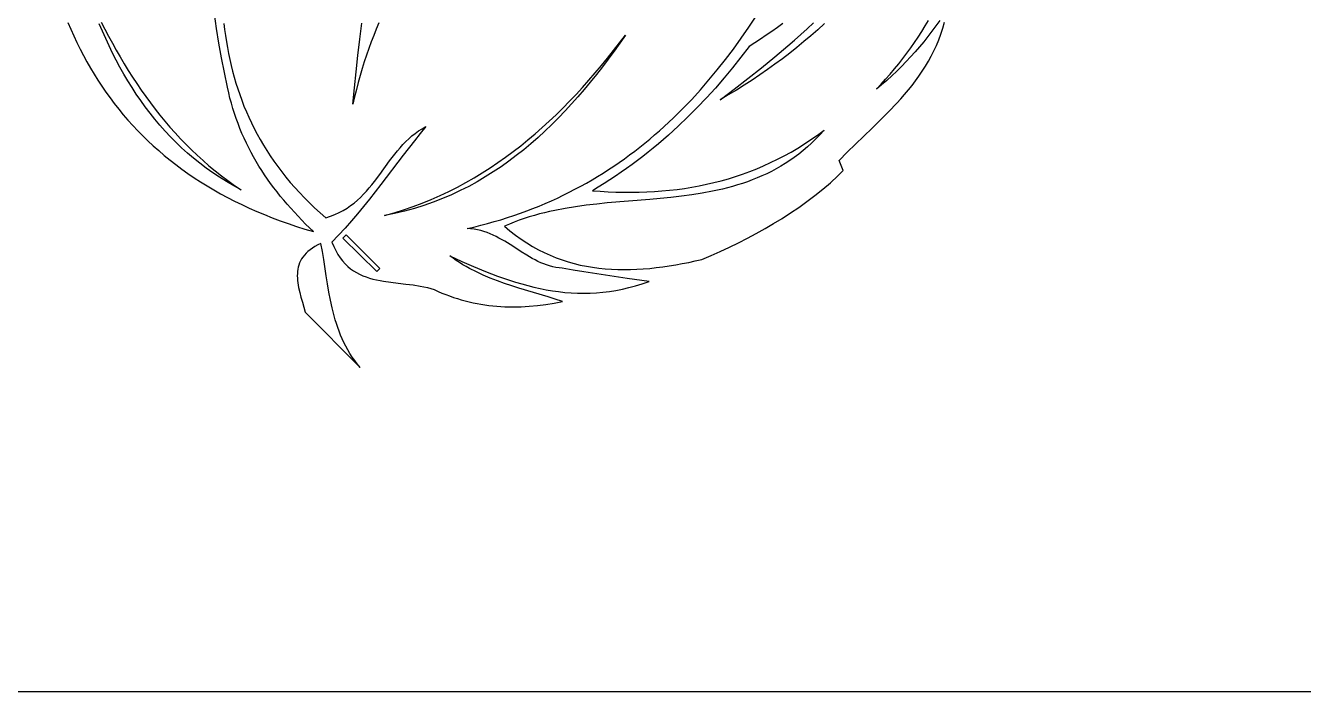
# Model space of a CAD drawing. Header units: metres. Extents: x 0 to 50, y 0 to 50.
# Drawn here: x 16.69 to 38.7, y 0 to 11.47 of the extents above; entities that cross this region are included whole.
import ezdxf

# ---------------------------------------------------------------- set-up
doc = ezdxf.new("R2010")
doc.units = ezdxf.units.M

msp = doc.modelspace()

# ---------------------------------------------------------------- linework, layer by layer
for points in [[(17.419214, 11.524545), (17.468566, 11.408122), (17.519895, 11.293163), (17.573216, 11.179678), (17.628542, 11.067676), (17.685888, 10.957169), (17.745269, 10.848165), (17.806698, 10.740676), (17.87019, 10.634712), (17.935758, 10.530283), (18.003418, 10.427399), (18.073183, 10.326071), (18.145068, 10.226308), (18.219087, 10.128122), (18.295254, 10.031521), (18.373583, 9.936517), (18.454089, 9.84312), (18.536785, 9.75134), (18.621687, 9.661187), (18.708807, 9.572671), (18.798162, 9.485803), (18.889764, 9.400593), (18.983628, 9.317051), (19.079768, 9.235188), (19.178198, 9.155013), (19.278934, 9.076537), (19.381988, 8.999771), (19.487375, 8.924723), (19.59511, 8.851406), (19.705206, 8.779828), (19.817678, 8.71), (19.932541, 8.641933), (20.049807, 8.575636), (20.169492, 8.511121), (20.29161, 8.448396), (20.416175, 8.387473), (20.543201, 8.328361), (20.672702, 8.271071), (20.804693, 8.215613), (20.939189, 8.161997), (21.076202, 8.110235), (21.215748, 8.060334), (21.35784, 8.012307), (21.502493, 7.966163), (21.649722, 7.921913), (21.649722, 7.921913), (21.513743, 8.053209), (21.382657, 8.187107), (21.256655, 8.323738), (21.19562, 8.393119), (21.135927, 8.463232), (21.077601, 8.534094), (21.020665, 8.60572), (20.965144, 8.678127), (20.91106, 8.751332), (20.858439, 8.82535), (20.807303, 8.900199), (20.757677, 8.975894), (20.709585, 9.052451), (20.66305, 9.129888), (20.618097, 9.208219), (20.574749, 9.287463), (20.533031, 9.367634), (20.492965, 9.448749), (20.454577, 9.530826), (20.417889, 9.613879), (20.382927, 9.697925), (20.349713, 9.782981), (20.318271, 9.869062), (20.288626, 9.956186), (20.260802, 10.044368), (20.234821, 10.133625), (20.210709, 10.223973), (20.188489, 10.315429), (20.168185, 10.408008), (20.168185, 10.408008), (20.114818, 10.661226), (20.064934, 10.914405), (20.019129, 11.167577), (19.977997, 11.420777), (19.942132, 11.674036)], [(17.99489, 11.531239), (18.057305, 11.408962), (18.120994, 11.287711), (18.18601, 11.167531), (18.252408, 11.048465), (18.320244, 10.930559), (18.389573, 10.813856), (18.460448, 10.6984), (18.532925, 10.584236), (18.607058, 10.471407), (18.682902, 10.359958), (18.760512, 10.249933), (18.839943, 10.141377), (18.921249, 10.034332), (19.004486, 9.928844), (19.089707, 9.824957), (19.176968, 9.722714), (19.266324, 9.62216), (19.357828, 9.52334), (19.451537, 9.426296), (19.547504, 9.331074), (19.645785, 9.237717), (19.746434, 9.14627), (19.849507, 9.056777), (19.955056, 8.969282), (20.063139, 8.883829), (20.173808, 8.800462), (20.28712, 8.719225), (20.403129, 8.640163), (20.403129, 8.640163), (20.275794, 8.710092), (20.151985, 8.782864), (20.031637, 8.858427), (19.914687, 8.936729), (19.801068, 9.017718), (19.690717, 9.101341), (19.583569, 9.187548), (19.479559, 9.276285), (19.378623, 9.3675), (19.280696, 9.461142), (19.185713, 9.557159), (19.093611, 9.655498), (19.004324, 9.756107), (18.917787, 9.858934), (18.833937, 9.963927), (18.752708, 10.071034), (18.674037, 10.180202), (18.597857, 10.291381), (18.524105, 10.404517), (18.452717, 10.519559), (18.383627, 10.636454), (18.316771, 10.755151), (18.252084, 10.875597), (18.189502, 10.99774), (18.12896, 11.121528), (18.070394, 11.246909), (18.013739, 11.373831), (17.95893, 11.502242)], [(20.106246, 11.50635), (20.118794, 11.402017), (20.133021, 11.298085), (20.148974, 11.194565), (20.166702, 11.091467), (20.186253, 10.988801), (20.207675, 10.886579), (20.231016, 10.784809), (20.256323, 10.683504), (20.283646, 10.582674), (20.313033, 10.482328), (20.34453, 10.382477), (20.378187, 10.283133), (20.414052, 10.184304), (20.452173, 10.086002), (20.492597, 9.988238), (20.535373, 9.891021), (20.580549, 9.794362), (20.628173, 9.698271), (20.678293, 9.60276), (20.730958, 9.507838), (20.786215, 9.413516), (20.844112, 9.319805), (20.904698, 9.226714), (20.968021, 9.134254), (21.034128, 9.042437), (21.103069, 8.951271), (21.17489, 8.860768), (21.24964, 8.770939), (21.327368, 8.681793), (21.408121, 8.59334), (21.491947, 8.505593), (21.578895, 8.41856), (21.669012, 8.332253), (21.762347, 8.246682), (21.858948, 8.161857), (21.858948, 8.161857), (21.940487, 8.187548), (22.017735, 8.217109), (22.090941, 8.250304), (22.160358, 8.286896), (22.226237, 8.326648), (22.288828, 8.369326), (22.348383, 8.414692), (22.405153, 8.46251), (22.459388, 8.512543), (22.51134, 8.564556), (22.561261, 8.618311), (22.6094, 8.673574), (22.65601, 8.730106), (22.70134, 8.787673), (22.789169, 8.904963), (22.96053, 9.141552), (23.048079, 9.25707), (23.093199, 9.313308), (23.139551, 9.368217), (23.187386, 9.42156), (23.236956, 9.4731), (23.28851, 9.522603), (23.342301, 9.569831), (23.39858, 9.614548), (23.457597, 9.656518), (23.519604, 9.695504), (23.584851, 9.73127), (23.584851, 9.73127), (23.485401, 9.609793), (23.387398, 9.487004), (23.194301, 9.238296), (22.809711, 8.733967), (22.612486, 8.481554), (22.511386, 8.355986), (22.408152, 8.231112), (22.302424, 8.107132), (22.193845, 7.984246), (22.082055, 7.862655), (21.966697, 7.742558), (21.966697, 7.742558), (21.997563, 7.665648), (22.031327, 7.59488), (22.067855, 7.529969), (22.107013, 7.470634), (22.148668, 7.41659), (22.192685, 7.367555), (22.238931, 7.323246), (22.287272, 7.283379), (22.337575, 7.247671), (22.389704, 7.215839), (22.443527, 7.1876), (22.49891, 7.16267), (22.555719, 7.140766), (22.613819, 7.121606), (22.673078, 7.104906), (22.733362, 7.090383), (22.794536, 7.077753), (22.856467, 7.066733), (22.982064, 7.048393), (23.109083, 7.033096), (23.236452, 7.018578), (23.363102, 7.002571), (23.487962, 6.982812), (23.549386, 6.970817), (23.609961, 6.957034), (23.669554, 6.94118), (23.72803, 6.922972), (23.72803, 6.922972), (23.794151, 6.89294), (23.860454, 6.864598), (23.926939, 6.837929), (23.993607, 6.812917), (24.060459, 6.789547), (24.127494, 6.767802), (24.194713, 6.747666), (24.262116, 6.729123), (24.329704, 6.712158), (24.397477, 6.696755), (24.465436, 6.682897), (24.533581, 6.670568), (24.601912, 6.659753), (24.67043, 6.650435), (24.808027, 6.636228), (24.946376, 6.627819), (25.085479, 6.62508), (25.22534, 6.627883), (25.365962, 6.636101), (25.507348, 6.649606), (25.649501, 6.668269), (25.792424, 6.691963), (25.93612, 6.720561), (25.93612, 6.720561), (25.812453, 6.761031), (25.688067, 6.799802), (25.438041, 6.874665), (25.187852, 6.949989), (25.063262, 6.989337), (24.93931, 7.030614), (24.816223, 7.074425), (24.694225, 7.121376), (24.573544, 7.172071), (24.454405, 7.227115), (24.337036, 7.287113), (24.279085, 7.319159), (24.221661, 7.35267), (24.164792, 7.387722), (24.108507, 7.42439), (24.052834, 7.46275), (23.997801, 7.502879), (23.997801, 7.502879), (24.201912, 7.409599), (24.406576, 7.319988), (24.611968, 7.235144), (24.71499, 7.194853), (24.81826, 7.156165), (24.921797, 7.119218), (25.025625, 7.084149), (25.129765, 7.051095), (25.234238, 7.020193), (25.339067, 6.991581), (25.444272, 6.965395), (25.549875, 6.941774), (25.655899, 6.920854), (25.762365, 6.902773), (25.869294, 6.887667), (25.976709, 6.875674), (26.08463, 6.866932), (26.193081, 6.861577), (26.302081, 6.859747), (26.411653, 6.861579), (26.521819, 6.86721), (26.6326, 6.876778), (26.744018, 6.890419), (26.856095, 6.908271), (26.968852, 6.930472), (27.082311, 6.957158), (27.196494, 6.988466), (27.311422, 7.024534), (27.427117, 7.0655), (27.427117, 7.0655), (27.05263, 7.116666), (26.678146, 7.170298), (26.30486, 7.228273), (26.119038, 7.259475), (25.933963, 7.292467), (25.933963, 7.292467), (25.877636, 7.297427), (25.822587, 7.305602), (25.768721, 7.316778), (25.715941, 7.330737), (25.664154, 7.347264), (25.613263, 7.366143), (25.563174, 7.387156), (25.513792, 7.410088), (25.465021, 7.434723), (25.416766, 7.460845), (25.321425, 7.516682), (25.227008, 7.57587), (25.132753, 7.63668), (25.037898, 7.697382), (24.941684, 7.756245), (24.843348, 7.81154), (24.793146, 7.837309), (24.742129, 7.861538), (24.690201, 7.884009), (24.637267, 7.904508), (24.583232, 7.922817), (24.528, 7.938721), (24.471477, 7.952002), (24.413567, 7.962446), (24.354175, 7.969836), (24.293206, 7.973956), (24.293206, 7.973956), (24.412291, 8.001563), (24.530111, 8.030766), (24.646677, 8.061551), (24.761997, 8.093907), (24.876081, 8.127822), (24.988937, 8.163282), (25.100576, 8.200276), (25.211006, 8.238791), (25.320237, 8.278815), (25.428278, 8.320336), (25.535138, 8.363342), (25.640826, 8.40782), (25.745352, 8.453757), (25.848725, 8.501142), (25.950955, 8.549962), (26.052049, 8.600206), (26.152019, 8.65186), (26.250872, 8.704912), (26.348618, 8.75935), (26.445267, 8.815162), (26.540828, 8.872336), (26.635309, 8.930859), (26.728721, 8.990718), (26.821072, 9.051902), (26.912372, 9.114399), (27.00263, 9.178195), (27.091855, 9.243279), (27.180057, 9.309639), (27.267244, 9.377261), (27.353427, 9.446135), (27.438613, 9.516247), (27.522813, 9.587584), (27.606036, 9.660136), (27.688291, 9.73389), (27.769587, 9.808833), (27.849934, 9.884952), (28.007815, 10.040674), (28.16201, 10.200955), (28.312591, 10.365699), (28.459634, 10.534806), (28.603212, 10.708179), (28.743399, 10.885718), (28.880269, 11.067326), (29.013897, 11.252903), (29.144355, 11.442353), (29.271719, 11.635575)], [(22.775798, 11.519186), (22.730006, 11.411565), (22.685751, 11.302285), (22.643036, 11.191346), (22.60186, 11.078745), (22.562227, 10.964479), (22.524137, 10.848546), (22.487593, 10.730945), (22.452595, 10.611674), (22.419146, 10.49073), (22.387246, 10.368111), (22.356897, 10.243814), (22.328101, 10.117839), (22.328101, 10.117839), (22.354617, 10.398056), (22.383103, 10.677668), (22.41376, 10.956606), (22.446793, 11.2348), (22.482402, 11.512182)], [(29.732443, 11.510308), (29.638109, 11.440677), (29.542796, 11.372173), (29.446476, 11.304833), (29.34912, 11.238689), (29.250697, 11.173777), (29.151178, 11.110131), (29.151178, 11.110131), (29.010555, 10.926209), (28.866795, 10.745686), (28.719768, 10.568654), (28.569346, 10.395208), (28.415398, 10.225438), (28.257796, 10.059439), (28.096409, 9.897303), (27.93111, 9.739123), (27.761767, 9.584991), (27.588252, 9.435001), (27.49989, 9.361589), (27.410436, 9.289246), (27.319874, 9.217985), (27.228189, 9.147818), (27.135363, 9.078756), (27.041381, 9.01081), (26.946227, 8.943993), (26.849883, 8.878315), (26.752336, 8.813789), (26.653567, 8.750426), (26.553561, 8.688237), (26.452301, 8.627235), (26.452301, 8.627235), (26.587858, 8.617119), (26.722829, 8.609298), (26.857203, 8.603818), (26.990968, 8.600725), (27.124111, 8.600064), (27.256622, 8.601882), (27.388489, 8.606223), (27.519699, 8.613134), (27.650241, 8.62266), (27.780103, 8.634846), (27.909274, 8.649738), (28.037741, 8.667382), (28.165493, 8.687823), (28.292518, 8.711108), (28.418804, 8.737281), (28.54434, 8.766388), (28.669114, 8.798475), (28.793113, 8.833587), (28.916327, 8.871771), (29.038743, 8.913071), (29.160349, 8.957534), (29.281134, 9.005204), (29.401087, 9.056128), (29.520194, 9.110351), (29.638445, 9.167919), (29.755828, 9.228877), (29.872331, 9.293271), (29.987942, 9.361146), (30.102649, 9.432549), (30.216441, 9.507525), (30.329305, 9.586119), (30.441231, 9.668377), (30.441231, 9.668377), (30.371011, 9.591337), (30.299734, 9.517884), (30.227427, 9.447921), (30.154116, 9.381355), (30.079828, 9.318091), (30.004591, 9.258033), (29.928432, 9.201088), (29.851376, 9.147159), (29.773452, 9.096154), (29.694686, 9.047975), (29.615105, 9.00253), (29.534737, 8.959722), (29.453607, 8.919457), (29.371743, 8.881641), (29.289173, 8.846179), (29.205922, 8.812975), (29.122018, 8.781934), (29.037488, 8.752963), (28.952359, 8.725967), (28.866658, 8.700849), (28.780411, 8.677516), (28.693646, 8.655873), (28.606389, 8.635825), (28.518668, 8.617278), (28.341941, 8.584303), (28.163679, 8.556192), (27.984099, 8.532185), (27.803415, 8.511524), (27.621844, 8.49345), (27.439601, 8.477205), (27.073962, 8.447168), (26.708222, 8.415344), (26.525855, 8.396866), (26.344108, 8.375666), (26.1632, 8.350985), (25.983344, 8.322064), (25.804758, 8.288146), (25.716007, 8.269076), (25.627655, 8.248472), (25.539728, 8.226239), (25.452253, 8.202283), (25.365257, 8.176508), (25.278766, 8.148821), (25.192808, 8.119125), (25.107411, 8.087326), (25.022599, 8.05333), (24.938402, 8.017042), (24.938402, 8.017042), (25.033043, 7.93656), (25.128763, 7.86135), (25.22553, 7.791288), (25.323308, 7.726249), (25.422066, 7.66611), (25.521768, 7.610747), (25.622383, 7.560035), (25.723875, 7.513851), (25.826212, 7.472071), (25.92936, 7.434571), (26.033286, 7.401227), (26.137955, 7.371914), (26.243335, 7.34651), (26.349392, 7.32489), (26.456092, 7.30693), (26.563402, 7.292506), (26.671288, 7.281494), (26.779716, 7.27377), (26.888654, 7.269211), (26.998068, 7.267692), (27.107923, 7.269089), (27.218187, 7.273278), (27.328827, 7.280136), (27.439807, 7.289538), (27.551095, 7.301361), (27.662658, 7.31548), (27.774461, 7.331772), (27.886472, 7.350112), (27.998656, 7.370377), (28.110981, 7.392443), (28.223412, 7.416185), (28.335916, 7.44148), (28.335916, 7.44148), (28.496144, 7.510463), (28.654977, 7.581551), (28.81232, 7.654893), (28.968079, 7.730634), (29.12216, 7.808923), (29.27447, 7.889906), (29.424913, 7.973732), (29.573396, 8.060548), (29.719825, 8.1505), (29.864105, 8.243737), (30.006143, 8.340406), (30.145844, 8.440654), (30.283114, 8.544628), (30.417859, 8.652477), (30.549984, 8.764347), (30.679397, 8.880385), (30.771447, 8.977411), (30.699254, 9.147199), (30.699254, 9.147199), (30.839211, 9.288549), (30.982147, 9.428297), (31.271726, 9.706781), (31.415754, 9.847412), (31.557529, 9.990233), (31.695745, 10.136191), (31.763109, 10.210643), (31.829093, 10.286235), (31.893533, 10.363085), (31.956265, 10.441312), (32.017127, 10.521035), (32.075954, 10.602371), (32.132583, 10.685439), (32.186851, 10.770358), (32.238595, 10.857247), (32.28765, 10.946223), (32.333853, 11.037405), (32.377041, 11.130912), (32.41705, 11.226862), (32.453717, 11.325374), (32.486878, 11.426565), (32.51637, 11.530556)], [(30.450576, 11.506597), (30.334093, 11.400761), (30.215755, 11.296835), (30.095566, 11.194806), (29.973528, 11.094661), (29.849644, 10.996389), (29.723918, 10.899977), (29.596352, 10.805412), (29.466949, 10.712682), (29.335713, 10.621775), (29.202645, 10.532678), (29.06775, 10.445379), (28.931029, 10.359865), (28.792486, 10.276124), (28.652124, 10.194144), (28.652124, 10.194144), (28.891137, 10.374636), (29.127937, 10.557262), (29.362038, 10.742497), (29.592953, 10.930815), (29.820197, 11.122691), (29.932291, 11.220112), (30.043284, 11.3186), (30.153116, 11.418216), (30.261726, 11.519017)], [(32.433591, 11.55862), (32.366572, 11.465865), (32.298149, 11.374249), (32.22825, 11.283806), (32.156804, 11.19457), (32.083742, 11.106576), (32.008994, 11.019858), (31.932487, 10.934451), (31.854153, 10.85039), (31.773921, 10.767708), (31.69172, 10.686441), (31.607479, 10.606623), (31.52113, 10.528288), (31.4326, 10.451471), (31.34182, 10.376207), (31.34182, 10.376207), (31.422141, 10.462567), (31.50082, 10.549632), (31.577785, 10.637429), (31.652967, 10.725988), (31.726293, 10.815337), (31.797695, 10.905506), (31.867102, 10.996523), (31.934442, 11.088417), (31.999646, 11.181217), (32.062644, 11.274953), (32.123363, 11.369652), (32.181735, 11.465344), (32.237688, 11.562057)], [(27.02253, 11.3067), (27.02253, 11.3067), (26.924505, 11.168164), (26.82538, 11.031064), (26.725058, 10.895523), (26.623446, 10.761665), (26.520449, 10.629614), (26.415972, 10.499492), (26.30992, 10.371423), (26.202199, 10.245531), (26.092714, 10.121939), (25.981371, 10.00077), (25.868075, 9.882148), (25.752731, 9.766196), (25.635244, 9.653038), (25.515521, 9.542797), (25.393465, 9.435596), (25.268984, 9.33156), (25.141981, 9.230811), (25.012363, 9.133472), (24.880034, 9.039668), (24.7449, 8.949522), (24.606866, 8.863157), (24.465839, 8.780696), (24.321722, 8.702263), (24.174421, 8.627982), (24.023843, 8.557975), (23.869891, 8.492367), (23.712472, 8.43128), (23.551491, 8.374838), (23.386852, 8.323165), (23.218463, 8.276384), (23.046227, 8.234618), (22.87005, 8.197991), (22.87005, 8.197991), (23.037373, 8.246162), (23.201654, 8.298302), (23.362954, 8.354328), (23.521336, 8.41416), (23.67686, 8.477717), (23.82959, 8.544919), (23.979586, 8.615685), (24.126912, 8.689933), (24.271629, 8.767583), (24.413799, 8.848555), (24.553483, 8.932767), (24.690745, 9.020139), (24.825645, 9.11059), (24.958246, 9.204039), (25.08861, 9.300405), (25.216798, 9.399608), (25.342874, 9.501567), (25.466897, 9.606201), (25.588932, 9.713428), (25.709039, 9.82317), (25.82728, 9.935343), (25.943718, 10.049869), (26.058414, 10.166666), (26.17143, 10.285652), (26.282829, 10.406749), (26.392672, 10.529874), (26.501022, 10.654946), (26.607939, 10.781886), (26.713487, 10.910612), (26.817726, 11.041044), (26.92072, 11.1731), (27.02253, 11.3067)], [(22.451483, 5.582877), (22.451483, 5.582877), (22.403355, 5.641695), (22.35821, 5.701355), (22.315923, 5.761825), (22.27637, 5.82307), (22.239428, 5.885059), (22.204974, 5.947759), (22.172883, 6.011135), (22.143033, 6.075157), (22.115299, 6.139789), (22.089558, 6.205001), (22.065686, 6.270758), (22.04356, 6.337027), (22.023055, 6.403777), (22.004049, 6.470973), (21.970038, 6.606573), (21.940536, 6.743565), (21.914555, 6.881685), (21.891106, 7.020669), (21.8692, 7.160254), (21.82606, 7.44017), (21.802848, 7.579975), (21.777223, 7.719326), (21.777223, 7.719326), (21.72374, 7.693213), (21.674735, 7.666102), (21.63005, 7.638024), (21.589528, 7.609005), (21.553013, 7.579076), (21.520348, 7.548265), (21.491375, 7.516601), (21.465938, 7.484113), (21.443879, 7.450828), (21.425043, 7.416778), (21.409271, 7.381989), (21.396407, 7.346491), (21.386294, 7.310313), (21.378775, 7.273483), (21.373694, 7.236031), (21.370892, 7.197985), (21.370214, 7.159374), (21.371502, 7.120226), (21.374599, 7.080571), (21.379348, 7.040438), (21.393177, 6.958851), (21.411732, 6.875695), (21.433758, 6.791201), (21.457998, 6.7056), (21.508104, 6.531996), (22.451483, 5.582877)], [(22.210266, 7.864051), (22.789768, 7.2855), (22.737904, 7.233588), (22.157106, 7.810839), (22.210266, 7.864051)], [(3, 0), (47, 0)]]:
    msp.add_lwpolyline(points)

doc.saveas('drawing.dxf')
